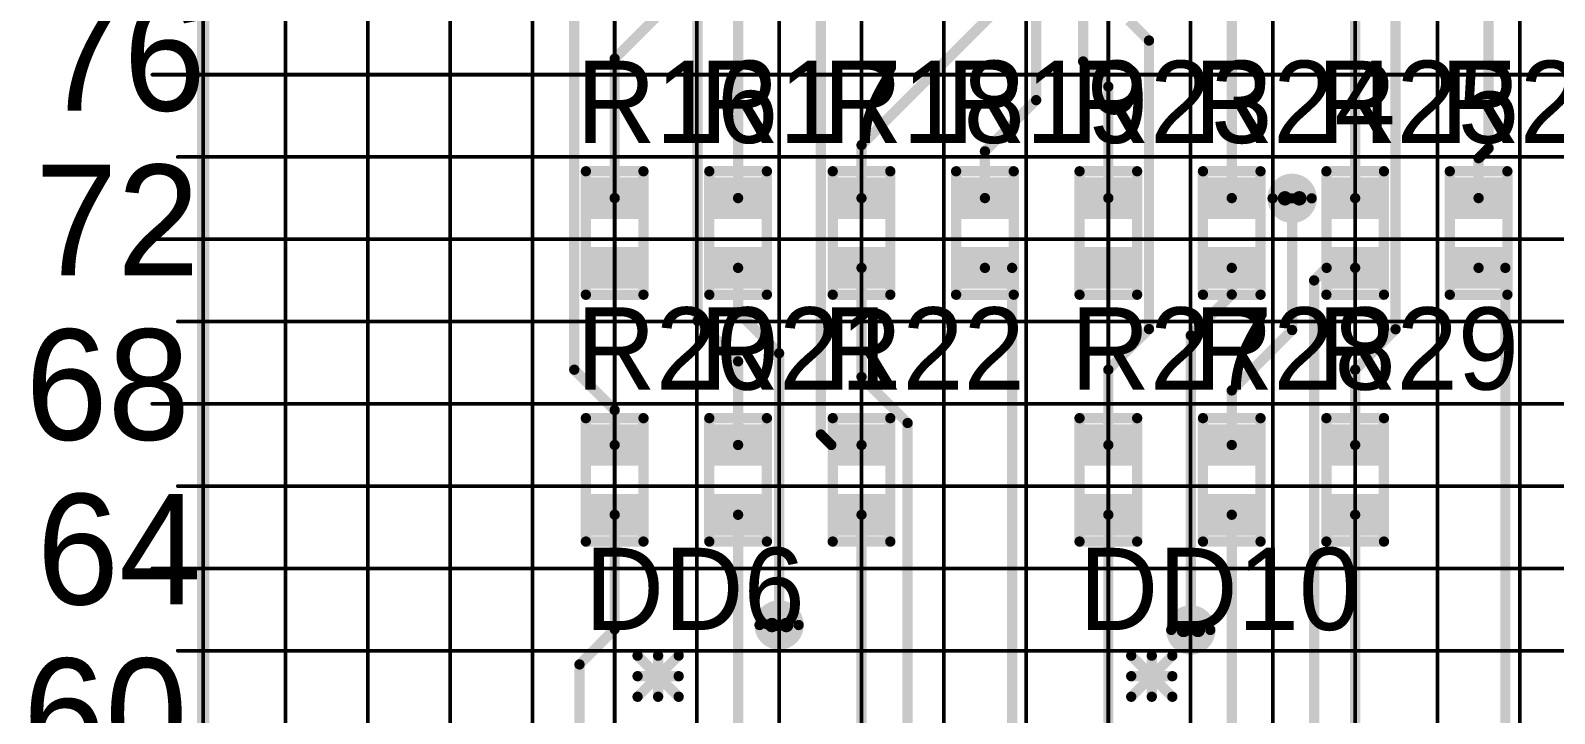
# Model space of a CAD drawing. Header units: millimetres. Extents: x 0 to 841, y 0 to 2540.
# Drawn here: x 64.6 to 138.7, y 2371.9 to 2405.1 of the extents above; entities that cross this region are included whole.
import ezdxf

# ---------------------------------------------------------------- set-up
doc = ezdxf.new("R2010")
doc.units = ezdxf.units.MM
for name, color, linetype in [('Mechanical11', 56, 'Continuous'), ('Mechanical12', 56, 'Continuous'), ('Mechanical7', 56, 'Continuous'), ('Mechanical9', 56, 'Continuous')]:
    doc.layers.add(name, color=color, linetype=linetype)

# ---------------------------------------------------------------- blocks, each defined once
blk = doc.blocks.new('BOASVIEW______T___O_______2_1_33_1_B_1')
at = {"layer": 'Mechanical12'}
for points in [[(21.194, 144.99), (21.194, 147.01), (18.806, 147.01), (18.806, 144.99)], [(27.194, 144.99), (27.194, 147.01), (24.806, 147.01), (24.806, 144.99)], [(33.194, 144.99), (33.194, 147.01), (30.806, 147.01), (30.806, 144.99)], [(39.194, 144.99), (39.194, 147.01), (36.806, 147.01), (36.806, 144.99)], [(45.194, 144.99), (45.194, 147.01), (42.806, 147.01), (42.806, 144.99)], [(51.194, 144.99), (51.194, 147.01), (48.806, 147.01), (48.806, 144.99)], [(57.194, 144.99), (57.194, 147.01), (54.806, 147.01), (54.806, 144.99)], [(63.194, 144.99), (63.194, 147.01), (60.806, 147.01), (60.806, 144.99)], [(21.194, 141.597), (21.194, 143.618), (18.806, 143.618), (18.806, 141.597)], [(27.194, 141.597), (27.194, 143.618), (24.806, 143.618), (24.806, 141.597)], [(33.194, 141.597), (33.194, 143.618), (30.806, 143.618), (30.806, 141.597)], [(39.194, 141.597), (39.194, 143.618), (36.806, 143.618), (36.806, 141.597)], [(45.194, 141.597), (45.194, 143.618), (42.806, 143.618), (42.806, 141.597)], [(51.194, 141.597), (51.194, 143.618), (48.806, 143.618), (48.806, 141.597)], [(57.194, 141.597), (57.194, 143.618), (54.806, 143.618), (54.806, 141.597)], [(63.194, 141.597), (63.194, 143.618), (60.806, 143.618), (60.806, 141.597)], [(21.194, 132.99), (21.194, 135.01), (18.806, 135.01), (18.806, 132.99)], [(27.194, 132.99), (27.194, 135.01), (24.806, 135.01), (24.806, 132.99)], [(33.194, 132.99), (33.194, 135.01), (30.806, 135.01), (30.806, 132.99)], [(45.194, 132.99), (45.194, 135.01), (42.806, 135.01), (42.806, 132.99)], [(51.194, 132.99), (51.194, 135.01), (48.806, 135.01), (48.806, 132.99)], [(57.194, 132.99), (57.194, 135.01), (54.806, 135.01), (54.806, 132.99)], [(21.194, 129.597), (21.194, 131.618), (18.806, 131.618), (18.806, 129.597)], [(27.194, 129.597), (27.194, 131.618), (24.806, 131.618), (24.806, 129.597)], [(33.194, 129.597), (33.194, 131.618), (30.806, 131.618), (30.806, 129.597)], [(45.194, 129.597), (45.194, 131.618), (42.806, 131.618), (42.806, 129.597)], [(51.194, 129.597), (51.194, 131.618), (48.806, 131.618), (48.806, 129.597)], [(57.194, 129.597), (57.194, 131.618), (54.806, 131.618), (54.806, 129.597)]]:
    blk.add_hatch(color=56, dxfattribs=at).paths.add_polyline_path(points)
for points, const_width in [([(0, 210), (0, 0)], 0.6), ([(0, 210), (0, 0)], 0.6), ([(0, 0), (0, 210)], 0.5), ([(18.6, 141.304), (18.6, 147.304)], 0.5), ([(18.6, 147.304), (21.4, 147.304)], 0.5), ([(21.4, 141.304), (21.4, 147.304)], 0.5), ([(24.6, 141.304), (24.6, 147.304)], 0.5), ([(24.6, 147.304), (27.4, 147.304)], 0.5), ([(27.4, 141.304), (27.4, 147.304)], 0.5), ([(30.6, 141.304), (30.6, 147.304)], 0.5), ([(30.6, 147.304), (33.4, 147.304)], 0.5), ([(33.4, 141.304), (33.4, 147.304)], 0.5), ([(36.6, 141.304), (36.6, 147.304)], 0.5), ([(36.6, 147.304), (39.4, 147.304)], 0.5), ([(39.4, 141.304), (39.4, 147.304)], 0.5), ([(42.6, 141.304), (42.6, 147.304)], 0.5), ([(42.6, 147.304), (45.4, 147.304)], 0.5), ([(45.4, 141.304), (45.4, 147.304)], 0.5), ([(48.6, 141.304), (48.6, 147.304)], 0.5), ([(48.6, 147.304), (51.4, 147.304)], 0.5), ([(51.4, 141.304), (51.4, 147.304)], 0.5), ([(54.6, 141.304), (54.6, 147.304)], 0.5), ([(54.6, 147.304), (57.4, 147.304)], 0.5), ([(57.4, 141.304), (57.4, 147.304)], 0.5), ([(60.6, 141.304), (60.6, 147.304)], 0.5), ([(60.6, 147.304), (63.4, 147.304)], 0.5), ([(63.4, 141.304), (63.4, 147.304)], 0.5), ([(18.6, 141.304), (21.4, 141.304)], 0.5), ([(24.6, 141.304), (27.4, 141.304)], 0.5), ([(30.6, 141.304), (33.4, 141.304)], 0.5), ([(36.6, 141.304), (39.4, 141.304)], 0.5), ([(42.6, 141.304), (45.4, 141.304)], 0.5), ([(48.6, 141.304), (51.4, 141.304)], 0.5), ([(54.6, 141.304), (57.4, 141.304)], 0.5), ([(60.6, 141.304), (63.4, 141.304)], 0.5), ([(18.6, 129.304), (18.6, 135.304)], 0.5), ([(18.6, 135.304), (21.4, 135.304)], 0.5), ([(21.4, 129.304), (21.4, 135.304)], 0.5), ([(24.6, 135.304), (27.4, 135.304)], 0.5), ([(24.6, 129.304), (24.6, 135.304)], 0.5), ([(27.4, 129.304), (27.4, 135.304)], 0.5), ([(30.6, 129.304), (30.6, 135.304)], 0.5), ([(30.6, 135.304), (33.4, 135.304)], 0.5), ([(33.4, 129.304), (33.4, 135.304)], 0.5), ([(42.6, 129.304), (42.6, 135.304)], 0.5), ([(42.6, 135.304), (45.4, 135.304)], 0.5), ([(45.4, 129.304), (45.4, 135.304)], 0.5), ([(48.6, 129.304), (48.6, 135.304)], 0.5), ([(48.6, 135.304), (51.4, 135.304)], 0.5), ([(51.4, 129.304), (51.4, 135.304)], 0.5), ([(54.6, 129.304), (54.6, 135.304)], 0.5), ([(54.6, 135.304), (57.4, 135.304)], 0.5), ([(57.4, 129.304), (57.4, 135.304)], 0.5), ([(18.6, 129.304), (21.4, 129.304)], 0.5), ([(24.6, 129.304), (27.4, 129.304)], 0.5), ([(30.6, 129.304), (33.4, 129.304)], 0.5), ([(42.6, 129.304), (45.4, 129.304)], 0.5), ([(48.6, 129.304), (51.4, 129.304)], 0.5), ([(54.6, 129.304), (57.4, 129.304)], 0.5), ([(21.112, 123.76), (23.112, 121.76)], 0.5), ([(21.112, 121.76), (23.112, 123.76)], 0.5), ([(22.112, 121.76), (22.112, 123.76)], 0.5), ([(45.112, 123.76), (47.112, 121.76)], 0.5), ([(45.112, 121.76), (47.112, 123.76)], 0.5), ([(46.112, 121.76), (46.112, 123.76)], 0.5), ([(21.112, 122.76), (23.112, 122.76)], 0.5), ([(45.112, 122.76), (47.112, 122.76)], 0.5)]:
    blk.add_lwpolyline(points, dxfattribs=dict(at, const_width=const_width))
at = {"layer": 'Mechanical12', "const_width": 0.25}
for points in [[(18.475, 147.304, 1), (18.725, 147.304, 1)], [(18.475, 147.304, 1), (18.725, 147.304, 1)], [(21.275, 147.304, 1), (21.525, 147.304, 1)], [(21.275, 147.304, 1), (21.525, 147.304, 1)], [(24.475, 147.304, 1), (24.725, 147.304, 1)], [(24.475, 147.304, 1), (24.725, 147.304, 1)], [(27.275, 147.304, 1), (27.525, 147.304, 1)], [(27.275, 147.304, 1), (27.525, 147.304, 1)], [(30.475, 147.304, 1), (30.725, 147.304, 1)], [(30.475, 147.304, 1), (30.725, 147.304, 1)], [(33.275, 147.304, 1), (33.525, 147.304, 1)], [(33.275, 147.304, 1), (33.525, 147.304, 1)], [(36.475, 147.304, 1), (36.725, 147.304, 1)], [(36.475, 147.304, 1), (36.725, 147.304, 1)], [(39.275, 147.304, 1), (39.525, 147.304, 1)], [(39.275, 147.304, 1), (39.525, 147.304, 1)], [(42.475, 147.304, 1), (42.725, 147.304, 1)], [(42.475, 147.304, 1), (42.725, 147.304, 1)], [(45.275, 147.304, 1), (45.525, 147.304, 1)], [(45.275, 147.304, 1), (45.525, 147.304, 1)], [(48.475, 147.304, 1), (48.725, 147.304, 1)], [(48.475, 147.304, 1), (48.725, 147.304, 1)], [(51.275, 147.304, 1), (51.525, 147.304, 1)], [(51.275, 147.304, 1), (51.525, 147.304, 1)], [(54.475, 147.304, 1), (54.725, 147.304, 1)], [(54.475, 147.304, 1), (54.725, 147.304, 1)], [(57.275, 147.304, 1), (57.525, 147.304, 1)], [(57.275, 147.304, 1), (57.525, 147.304, 1)], [(60.475, 147.304, 1), (60.725, 147.304, 1)], [(60.475, 147.304, 1), (60.725, 147.304, 1)], [(63.275, 147.304, 1), (63.525, 147.304, 1)], [(63.275, 147.304, 1), (63.525, 147.304, 1)], [(18.475, 141.304, 1), (18.725, 141.304, 1)], [(18.475, 141.304, 1), (18.725, 141.304, 1)], [(21.275, 141.304, 1), (21.525, 141.304, 1)], [(21.275, 141.304, 1), (21.525, 141.304, 1)], [(24.475, 141.304, 1), (24.725, 141.304, 1)], [(24.475, 141.304, 1), (24.725, 141.304, 1)], [(27.275, 141.304, 1), (27.525, 141.304, 1)], [(27.275, 141.304, 1), (27.525, 141.304, 1)], [(30.475, 141.304, 1), (30.725, 141.304, 1)], [(30.475, 141.304, 1), (30.725, 141.304, 1)], [(33.275, 141.304, 1), (33.525, 141.304, 1)], [(33.275, 141.304, 1), (33.525, 141.304, 1)], [(36.475, 141.304, 1), (36.725, 141.304, 1)], [(36.475, 141.304, 1), (36.725, 141.304, 1)], [(39.275, 141.304, 1), (39.525, 141.304, 1)], [(39.275, 141.304, 1), (39.525, 141.304, 1)], [(42.475, 141.304, 1), (42.725, 141.304, 1)], [(42.475, 141.304, 1), (42.725, 141.304, 1)], [(45.275, 141.304, 1), (45.525, 141.304, 1)], [(45.275, 141.304, 1), (45.525, 141.304, 1)], [(48.475, 141.304, 1), (48.725, 141.304, 1)], [(48.475, 141.304, 1), (48.725, 141.304, 1)], [(51.275, 141.304, 1), (51.525, 141.304, 1)], [(51.275, 141.304, 1), (51.525, 141.304, 1)], [(54.475, 141.304, 1), (54.725, 141.304, 1)], [(54.475, 141.304, 1), (54.725, 141.304, 1)], [(57.275, 141.304, 1), (57.525, 141.304, 1)], [(57.275, 141.304, 1), (57.525, 141.304, 1)], [(60.475, 141.304, 1), (60.725, 141.304, 1)], [(60.475, 141.304, 1), (60.725, 141.304, 1)], [(63.275, 141.304, 1), (63.525, 141.304, 1)], [(63.275, 141.304, 1), (63.525, 141.304, 1)], [(18.475, 135.304, 1), (18.725, 135.304, 1)], [(18.475, 135.304, 1), (18.725, 135.304, 1)], [(21.275, 135.304, 1), (21.525, 135.304, 1)], [(21.275, 135.304, 1), (21.525, 135.304, 1)], [(24.475, 135.304, 1), (24.725, 135.304, 1)], [(24.475, 135.304, 1), (24.725, 135.304, 1)], [(27.275, 135.304, 1), (27.525, 135.304, 1)], [(27.275, 135.304, 1), (27.525, 135.304, 1)], [(30.475, 135.304, 1), (30.725, 135.304, 1)], [(30.475, 135.304, 1), (30.725, 135.304, 1)], [(33.275, 135.304, 1), (33.525, 135.304, 1)], [(33.275, 135.304, 1), (33.525, 135.304, 1)], [(42.475, 135.304, 1), (42.725, 135.304, 1)], [(42.475, 135.304, 1), (42.725, 135.304, 1)], [(45.275, 135.304, 1), (45.525, 135.304, 1)], [(45.275, 135.304, 1), (45.525, 135.304, 1)], [(48.475, 135.304, 1), (48.725, 135.304, 1)], [(48.475, 135.304, 1), (48.725, 135.304, 1)], [(51.275, 135.304, 1), (51.525, 135.304, 1)], [(51.275, 135.304, 1), (51.525, 135.304, 1)], [(54.475, 135.304, 1), (54.725, 135.304, 1)], [(54.475, 135.304, 1), (54.725, 135.304, 1)], [(57.275, 135.304, 1), (57.525, 135.304, 1)], [(57.275, 135.304, 1), (57.525, 135.304, 1)], [(18.475, 129.304, 1), (18.725, 129.304, 1)], [(18.475, 129.304, 1), (18.725, 129.304, 1)], [(21.275, 129.304, 1), (21.525, 129.304, 1)], [(21.275, 129.304, 1), (21.525, 129.304, 1)], [(24.475, 129.304, 1), (24.725, 129.304, 1)], [(24.475, 129.304, 1), (24.725, 129.304, 1)], [(27.275, 129.304, 1), (27.525, 129.304, 1)], [(27.275, 129.304, 1), (27.525, 129.304, 1)], [(30.475, 129.304, 1), (30.725, 129.304, 1)], [(30.475, 129.304, 1), (30.725, 129.304, 1)], [(33.275, 129.304, 1), (33.525, 129.304, 1)], [(33.275, 129.304, 1), (33.525, 129.304, 1)], [(42.475, 129.304, 1), (42.725, 129.304, 1)], [(42.475, 129.304, 1), (42.725, 129.304, 1)], [(45.275, 129.304, 1), (45.525, 129.304, 1)], [(45.275, 129.304, 1), (45.525, 129.304, 1)], [(48.475, 129.304, 1), (48.725, 129.304, 1)], [(48.475, 129.304, 1), (48.725, 129.304, 1)], [(51.275, 129.304, 1), (51.525, 129.304, 1)], [(51.275, 129.304, 1), (51.525, 129.304, 1)], [(54.475, 129.304, 1), (54.725, 129.304, 1)], [(54.475, 129.304, 1), (54.725, 129.304, 1)], [(57.275, 129.304, 1), (57.525, 129.304, 1)], [(57.275, 129.304, 1), (57.525, 129.304, 1)], [(20.987, 123.76, 1), (21.237, 123.76, 1)], [(21.987, 123.76, 1), (22.237, 123.76, 1)], [(22.987, 123.76, 1), (23.237, 123.76, 1)], [(44.987, 123.76, 1), (45.237, 123.76, 1)], [(45.987, 123.76, 1), (46.237, 123.76, 1)], [(46.987, 123.76, 1), (47.237, 123.76, 1)], [(20.987, 122.76, 1), (21.237, 122.76, 1)], [(22.987, 122.76, 1), (23.237, 122.76, 1)], [(44.987, 122.76, 1), (45.237, 122.76, 1)], [(46.987, 122.76, 1), (47.237, 122.76, 1)], [(20.987, 121.76, 1), (21.237, 121.76, 1)], [(21.987, 121.76, 1), (22.237, 121.76, 1)], [(22.987, 121.76, 1), (23.237, 121.76, 1)], [(44.987, 121.76, 1), (45.237, 121.76, 1)], [(45.987, 121.76, 1), (46.237, 121.76, 1)], [(46.987, 121.76, 1), (47.237, 121.76, 1)]]:
    blk.add_lwpolyline(points, format="xyb", close=True, dxfattribs=at)
at = {"layer": 'Mechanical7'}
for s, p in [('R16', (18.135, 148.679)), ('R17', (24.127, 148.679)), ('R18', (30.123, 148.679)), ('R19', (36.118, 148.679)), ('R23', (42.161, 148.677)), ('R24', (48.155, 148.677)), ('R25', (54.15, 148.677)), ('R26', (60.145, 148.677)), ('R20', (18.132, 136.69)), ('R21', (24.127, 136.69)), ('R22', (30.123, 136.69)), ('R27', (42.16, 136.688)), ('R28', (48.157, 136.688)), ('R29', (54.151, 136.688)), ('DD6', (18.54, 125.006)), ('DD10', (42.566, 125.004))]:
    blk.add_text(s, height=4, dxfattribs=at).set_placement(p)
blk = doc.blocks.new('BOASVIEW______T___L_____2_1_1_1_B_4')
at = {"layer": 'Mechanical12'}
for points in [[(21.194, 144.99), (21.194, 147.01), (18.806, 147.01), (18.806, 144.99)], [(27.194, 144.99), (27.194, 147.01), (24.806, 147.01), (24.806, 144.99)], [(33.194, 144.99), (33.194, 147.01), (30.806, 147.01), (30.806, 144.99)], [(39.194, 144.99), (39.194, 147.01), (36.806, 147.01), (36.806, 144.99)], [(45.194, 144.99), (45.194, 147.01), (42.806, 147.01), (42.806, 144.99)], [(51.194, 144.99), (51.194, 147.01), (48.806, 147.01), (48.806, 144.99)], [(57.194, 144.99), (57.194, 147.01), (54.806, 147.01), (54.806, 144.99)], [(63.194, 144.99), (63.194, 147.01), (60.806, 147.01), (60.806, 144.99)], [(21.194, 141.597), (21.194, 143.618), (18.806, 143.618), (18.806, 141.597)], [(27.194, 141.597), (27.194, 143.618), (24.806, 143.618), (24.806, 141.597)], [(33.194, 141.597), (33.194, 143.618), (30.806, 143.618), (30.806, 141.597)], [(39.194, 141.597), (39.194, 143.618), (36.806, 143.618), (36.806, 141.597)], [(45.194, 141.597), (45.194, 143.618), (42.806, 143.618), (42.806, 141.597)], [(51.194, 141.597), (51.194, 143.618), (48.806, 143.618), (48.806, 141.597)], [(57.194, 141.597), (57.194, 143.618), (54.806, 143.618), (54.806, 141.597)], [(63.194, 141.597), (63.194, 143.618), (60.806, 143.618), (60.806, 141.597)], [(21.194, 132.99), (21.194, 135.01), (18.806, 135.01), (18.806, 132.99)], [(27.194, 132.99), (27.194, 135.01), (24.806, 135.01), (24.806, 132.99)], [(33.194, 132.99), (33.194, 135.01), (30.806, 135.01), (30.806, 132.99)], [(45.194, 132.99), (45.194, 135.01), (42.806, 135.01), (42.806, 132.99)], [(51.194, 132.99), (51.194, 135.01), (48.806, 135.01), (48.806, 132.99)], [(57.194, 132.99), (57.194, 135.01), (54.806, 135.01), (54.806, 132.99)], [(21.194, 129.597), (21.194, 131.618), (18.806, 131.618), (18.806, 129.597)], [(27.194, 129.597), (27.194, 131.618), (24.806, 131.618), (24.806, 129.597)], [(33.194, 129.597), (33.194, 131.618), (30.806, 131.618), (30.806, 129.597)], [(45.194, 129.597), (45.194, 131.618), (42.806, 131.618), (42.806, 129.597)], [(51.194, 129.597), (51.194, 131.618), (48.806, 131.618), (48.806, 129.597)], [(57.194, 129.597), (57.194, 131.618), (54.806, 131.618), (54.806, 129.597)]]:
    blk.add_hatch(color=56, dxfattribs=at).paths.add_polyline_path(points)
at = {"layer": 'Mechanical11'}
for points, const_width in [([(53.286, 145.989, 1), (52.586, 145.989, 1)], 0.7), ([(52.411, 145.989, 1), (52.761, 145.989, 1)], 0.35), ([(53.111, 145.989, 1), (53.461, 145.989, 1)], 0.35), ([(28.343, 125.247, 1), (27.643, 125.247, 1)], 0.7), ([(27.468, 125.247, 1), (27.818, 125.247, 1)], 0.35), ([(28.168, 125.247, 1), (28.518, 125.247, 1)], 0.35), ([(48.358, 125.008, 1), (47.658, 125.008, 1)], 0.7), ([(47.483, 125.008, 1), (47.833, 125.008, 1)], 0.35), ([(48.183, 125.008, 1), (48.533, 125.008, 1)], 0.35)]:
    blk.add_lwpolyline(points, format="xyb", close=True, dxfattribs=dict(at, const_width=const_width))
at = {"layer": 'Mechanical12'}
for points, const_width in [([(0, 210), (0, 0)], 0.6), ([(0, 210), (0, 0)], 0.6), ([(40.49, 150.764), (40.49, 182.362)], 0.5), ([(56, 146), (56, 179.08)], 0.5), ([(50, 146), (50, 173.918)], 0.5), ([(42.776, 152.644), (42.776, 172.303)], 0.5), ([(62.486, 148.427), (62.486, 171.135)], 0.5), ([(57.965, 139.623), (57.965, 167.565)], 0.5), ([(30.025, 134.508), (30.025, 164.625)], 0.5), ([(24.031, 140.033), (24.031, 161.332)], 0.5), ([(26, 146), (26, 160.324)], 0.5), ([(18.036, 137.658), (18.036, 158.116)], 0.5), ([(20, 152.778), (22.812, 155.59)], 0.5), ([(32, 148.58), (38.509, 155.088)], 0.5), ([(45, 154.636), (45.976, 153.66)], 0.5), ([(45.976, 139.634), (45.976, 153.66)], 0.5), ([(20, 146), (20, 152.778)], 0.5), ([(42.776, 152.644), (44, 151.42)], 0.5), ([(44, 146), (44, 151.42)], 0.5), ([(38, 148.274), (40.49, 150.764)], 0.5), ([(32, 146), (32, 148.58)], 0.5), ([(38, 146), (38, 148.274)], 0.5), ([(62, 147.941), (62.486, 148.427)], 0.5), ([(62, 146), (62, 147.941)], 0.5), ([(52.936, 139.588), (52.936, 145.989)], 0.5), ([(26, 140.452), (26, 142.608)], 0.5), ([(32, 137.308), (32, 142.608)], 0.5), ([(38, 142.608), (39.322, 142.608)], 0.5), ([(39.322, 107.922), (39.322, 142.608)], 0.5), ([(50, 141.315), (50, 142.608)], 0.5), ([(54.003, 141.998), (54.612, 142.608)], 0.5), ([(54.612, 142.608), (56, 142.608)], 0.5), ([(62, 142.608), (63.299, 142.608)], 0.5), ([(63.299, 107.899), (63.299, 142.608)], 0.5), ([(48.008, 139.324), (50, 141.315)], 0.5), ([(54.003, 118.157), (54.003, 141.998)], 0.5), ([(24.031, 140.033), (26, 138.064)], 0.5), ([(26, 140.452), (27.993, 138.458)], 0.5), ([(44, 137.658), (45.976, 139.634)], 0.5), ([(48.008, 125.008), (48.008, 139.324)], 0.5), ([(50, 136.652), (52.936, 139.588)], 0.5), ([(56, 137.658), (57.965, 139.623)], 0.5), ([(27.993, 125.247), (27.993, 138.458)], 0.5), ([(18.036, 137.658), (20, 135.694)], 0.5), ([(26, 134), (26, 138.064)], 0.5), ([(44, 134), (44, 137.658)], 0.5), ([(56, 134), (56, 137.658)], 0.5), ([(32, 137.308), (34.242, 135.067)], 0.5), ([(50, 134), (50, 136.652)], 0.5), ([(20, 134), (20, 135.694)], 0.5), ([(34.242, 113.918), (34.242, 135.067)], 0.5), ([(30.025, 134.508), (30.533, 134)], 0.5), ([(30.533, 134), (32, 134)], 0.5), ([(20, 125.042), (20, 130.608)], 0.5), ([(26, 92.915), (26, 130.608)], 0.5), ([(32, 95.84), (32, 130.608)], 0.5), ([(44, 120.132), (44, 130.608)], 0.5), ([(50, 117.999), (50, 130.608)], 0.5), ([(56, 95.84), (56, 130.608)], 0.5), ([(18.29, 123.332), (20, 125.042)], 0.5), ([(18.29, 102.194), (18.29, 123.332)], 0.5)]:
    blk.add_lwpolyline(points, dxfattribs=dict(at, const_width=const_width))
for points, const_width in [([(45.851, 153.66, 1), (46.101, 153.66, 1)], 0.25), ([(45.851, 153.66, 1), (46.101, 153.66, 1)], 0.25), ([(19.875, 152.778, 1), (20.125, 152.778, 1)], 0.25), ([(19.875, 152.778, 1), (20.125, 152.778, 1)], 0.25), ([(42.651, 152.644, 1), (42.901, 152.644, 1)], 0.25), ([(42.651, 152.644, 1), (42.901, 152.644, 1)], 0.25), ([(43.875, 151.42, 1), (44.125, 151.42, 1)], 0.25), ([(43.875, 151.42, 1), (44.125, 151.42, 1)], 0.25), ([(40.365, 150.764, 1), (40.615, 150.764, 1)], 0.25), ([(40.365, 150.764, 1), (40.615, 150.764, 1)], 0.25), ([(31.875, 148.58, 1), (32.125, 148.58, 1)], 0.25), ([(31.875, 148.58, 1), (32.125, 148.58, 1)], 0.25), ([(37.875, 148.274, 1), (38.125, 148.274, 1)], 0.25), ([(37.875, 148.274, 1), (38.125, 148.274, 1)], 0.25), ([(61.875, 147.941, 1), (62.125, 147.941, 1)], 0.25), ([(61.875, 147.941, 1), (62.125, 147.941, 1)], 0.25), ([(62.361, 148.427, 1), (62.611, 148.427, 1)], 0.25), ([(62.361, 148.427, 1), (62.611, 148.427, 1)], 0.25), ([(53.886, 145.989, 1), (51.986, 145.989, 1)], 0.5), ([(19.875, 146, 1), (20.125, 146, 1)], 0.25), ([(25.875, 146, 1), (26.125, 146, 1)], 0.25), ([(31.875, 146, 1), (32.125, 146, 1)], 0.25), ([(37.875, 146, 1), (38.125, 146, 1)], 0.25), ([(43.875, 146, 1), (44.125, 146, 1)], 0.25), ([(49.875, 146, 1), (50.125, 146, 1)], 0.25), ([(51.861, 145.989, 1), (52.111, 145.989, 1)], 0.25), ([(52.811, 145.989, 1), (53.061, 145.989, 1)], 0.25), ([(53.761, 145.989, 1), (54.011, 145.989, 1)], 0.25), ([(55.875, 146, 1), (56.125, 146, 1)], 0.25), ([(61.875, 146, 1), (62.125, 146, 1)], 0.25), ([(25.875, 142.608, 1), (26.125, 142.608, 1)], 0.25), ([(31.875, 142.608, 1), (32.125, 142.608, 1)], 0.25), ([(37.875, 142.608, 1), (38.125, 142.608, 1)], 0.25), ([(39.197, 142.608, 1), (39.447, 142.608, 1)], 0.25), ([(39.197, 142.608, 1), (39.447, 142.608, 1)], 0.25), ([(49.875, 142.608, 1), (50.125, 142.608, 1)], 0.25), ([(54.487, 142.608, 1), (54.737, 142.608, 1)], 0.25), ([(54.487, 142.608, 1), (54.737, 142.608, 1)], 0.25), ([(55.875, 142.608, 1), (56.125, 142.608, 1)], 0.25), ([(61.875, 142.608, 1), (62.125, 142.608, 1)], 0.25), ([(63.174, 142.608, 1), (63.424, 142.608, 1)], 0.25), ([(63.174, 142.608, 1), (63.424, 142.608, 1)], 0.25), ([(49.875, 141.315, 1), (50.125, 141.315, 1)], 0.25), ([(49.875, 141.315, 1), (50.125, 141.315, 1)], 0.25), ([(53.878, 141.998, 1), (54.128, 141.998, 1)], 0.25), ([(53.878, 141.998, 1), (54.128, 141.998, 1)], 0.25), ([(23.906, 140.033, 1), (24.156, 140.033, 1)], 0.25), ([(23.906, 140.033, 1), (24.156, 140.033, 1)], 0.25), ([(25.875, 140.452, 1), (26.125, 140.452, 1)], 0.25), ([(25.875, 140.452, 1), (26.125, 140.452, 1)], 0.25), ([(45.851, 139.634, 1), (46.101, 139.634, 1)], 0.25), ([(45.851, 139.634, 1), (46.101, 139.634, 1)], 0.25), ([(47.883, 139.324, 1), (48.133, 139.324, 1)], 0.25), ([(47.883, 139.324, 1), (48.133, 139.324, 1)], 0.25), ([(52.811, 139.588, 1), (53.061, 139.588, 1)], 0.25), ([(52.811, 139.588, 1), (53.061, 139.588, 1)], 0.25), ([(57.84, 139.623, 1), (58.09, 139.623, 1)], 0.25), ([(57.84, 139.623, 1), (58.09, 139.623, 1)], 0.25), ([(27.868, 138.458, 1), (28.118, 138.458, 1)], 0.25), ([(27.868, 138.458, 1), (28.118, 138.458, 1)], 0.25), ([(17.911, 137.658, 1), (18.161, 137.658, 1)], 0.25), ([(17.911, 137.658, 1), (18.161, 137.658, 1)], 0.25), ([(25.875, 138.064, 1), (26.125, 138.064, 1)], 0.25), ([(25.875, 138.064, 1), (26.125, 138.064, 1)], 0.25), ([(43.875, 137.658, 1), (44.125, 137.658, 1)], 0.25), ([(43.875, 137.658, 1), (44.125, 137.658, 1)], 0.25), ([(55.875, 137.658, 1), (56.125, 137.658, 1)], 0.25), ([(55.875, 137.658, 1), (56.125, 137.658, 1)], 0.25), ([(31.875, 137.308, 1), (32.125, 137.308, 1)], 0.25), ([(31.875, 137.308, 1), (32.125, 137.308, 1)], 0.25), ([(49.875, 136.652, 1), (50.125, 136.652, 1)], 0.25), ([(49.875, 136.652, 1), (50.125, 136.652, 1)], 0.25), ([(19.875, 135.694, 1), (20.125, 135.694, 1)], 0.25), ([(19.875, 135.694, 1), (20.125, 135.694, 1)], 0.25), ([(34.117, 135.067, 1), (34.367, 135.067, 1)], 0.25), ([(34.117, 135.067, 1), (34.367, 135.067, 1)], 0.25), ([(19.875, 134, 1), (20.125, 134, 1)], 0.25), ([(25.875, 134, 1), (26.125, 134, 1)], 0.25), ([(29.9, 134.508, 1), (30.15, 134.508, 1)], 0.25), ([(29.9, 134.508, 1), (30.15, 134.508, 1)], 0.25), ([(30.408, 134, 1), (30.658, 134, 1)], 0.25), ([(30.408, 134, 1), (30.658, 134, 1)], 0.25), ([(31.875, 134, 1), (32.125, 134, 1)], 0.25), ([(43.875, 134, 1), (44.125, 134, 1)], 0.25), ([(49.875, 134, 1), (50.125, 134, 1)], 0.25), ([(55.875, 134, 1), (56.125, 134, 1)], 0.25), ([(19.875, 130.608, 1), (20.125, 130.608, 1)], 0.25), ([(25.875, 130.608, 1), (26.125, 130.608, 1)], 0.25), ([(31.875, 130.608, 1), (32.125, 130.608, 1)], 0.25), ([(43.875, 130.608, 1), (44.125, 130.608, 1)], 0.25), ([(49.875, 130.608, 1), (50.125, 130.608, 1)], 0.25), ([(55.875, 130.608, 1), (56.125, 130.608, 1)], 0.25), ([(28.943, 125.247, 1), (27.043, 125.247, 1)], 0.5), ([(48.958, 125.008, 1), (47.058, 125.008, 1)], 0.5), ([(19.875, 125.042, 1), (20.125, 125.042, 1)], 0.25), ([(19.875, 125.042, 1), (20.125, 125.042, 1)], 0.25), ([(26.918, 125.247, 1), (27.168, 125.247, 1)], 0.25), ([(27.868, 125.247, 1), (28.118, 125.247, 1)], 0.25), ([(28.818, 125.247, 1), (29.068, 125.247, 1)], 0.25), ([(46.933, 125.008, 1), (47.183, 125.008, 1)], 0.25), ([(47.883, 125.008, 1), (48.133, 125.008, 1)], 0.25), ([(48.833, 125.008, 1), (49.083, 125.008, 1)], 0.25), ([(18.165, 123.332, 1), (18.415, 123.332, 1)], 0.25), ([(18.165, 123.332, 1), (18.415, 123.332, 1)], 0.25)]:
    blk.add_lwpolyline(points, format="xyb", close=True, dxfattribs=dict(at, const_width=const_width))
at = {"layer": 'Mechanical9', "const_width": 0.18}
for points in [[(0, 0), (0, 210)], [(4, 0), (4, 210)], [(8, 0), (8, 210)], [(12, 0), (12, 210)], [(16, 0), (16, 210)], [(20, 0), (20, 210)], [(24, 0), (24, 210)], [(28, 0), (28, 210)], [(32, 0), (32, 210)], [(36, 0), (36, 210)], [(40, 0), (40, 210)], [(44, 0), (44, 210)], [(48, 0), (48, 210)], [(52, 0), (52, 210)], [(56, 0), (56, 210)], [(60, 0), (60, 210)], [(64, 0), (64, 210)], [(-2.48, 152), (0, 152)], [(-1.24, 152), (0, 152)], [(0, 152), (320, 152)], [(-1.24, 148), (0, 148)], [(0, 148), (320, 148)], [(-2.48, 144), (0, 144)], [(-1.24, 144), (0, 144)], [(0, 144), (320, 144)], [(-1.24, 140), (0, 140)], [(0, 140), (320, 140)], [(-2.48, 136), (0, 136)], [(-1.24, 136), (0, 136)], [(0, 136), (320, 136)], [(-1.24, 132), (0, 132)], [(0, 132), (320, 132)], [(-2.48, 128), (0, 128)], [(-1.24, 128), (0, 128)], [(0, 128), (320, 128)], [(-1.24, 124), (0, 124)], [(0, 124), (320, 124)]]:
    blk.add_lwpolyline(points, dxfattribs=at)
at = {"layer": 'Mechanical9', "const_width": 0.09}
for points in [[(-2.525, 152, 1), (-2.435, 152, 1)], [(-1.285, 152, 1), (-1.195, 152, 1)], [(-0.045, 152, 1), (0.045, 152, 1)], [(-0.045, 152, 1), (0.045, 152, 1)], [(-0.045, 152, 1), (0.045, 152, 1)], [(-1.285, 148, 1), (-1.195, 148, 1)], [(-0.045, 148, 1), (0.045, 148, 1)], [(-0.045, 148, 1), (0.045, 148, 1)], [(-2.525, 144, 1), (-2.435, 144, 1)], [(-1.285, 144, 1), (-1.195, 144, 1)], [(-0.045, 144, 1), (0.045, 144, 1)], [(-0.045, 144, 1), (0.045, 144, 1)], [(-0.045, 144, 1), (0.045, 144, 1)], [(-1.285, 140, 1), (-1.195, 140, 1)], [(-0.045, 140, 1), (0.045, 140, 1)], [(-0.045, 140, 1), (0.045, 140, 1)], [(-2.525, 136, 1), (-2.435, 136, 1)], [(-1.285, 136, 1), (-1.195, 136, 1)], [(-0.045, 136, 1), (0.045, 136, 1)], [(-0.045, 136, 1), (0.045, 136, 1)], [(-0.045, 136, 1), (0.045, 136, 1)], [(-1.285, 132, 1), (-1.195, 132, 1)], [(-0.045, 132, 1), (0.045, 132, 1)], [(-0.045, 132, 1), (0.045, 132, 1)], [(-2.525, 128, 1), (-2.435, 128, 1)], [(-1.285, 128, 1), (-1.195, 128, 1)], [(-0.045, 128, 1), (0.045, 128, 1)], [(-0.045, 128, 1), (0.045, 128, 1)], [(-0.045, 128, 1), (0.045, 128, 1)], [(-1.285, 124, 1), (-1.195, 124, 1)], [(-0.045, 124, 1), (0.045, 124, 1)], [(-0.045, 124, 1), (0.045, 124, 1)]]:
    blk.add_lwpolyline(points, format="xyb", close=True, dxfattribs=at)
at = {"layer": 'Mechanical7'}
for s, p in [('76', (-7.876, 150.248)), ('72', (-8.18, 142.248)), ('68', (-8.647, 134.248)), ('64', (-8.095, 126.248)), ('60', (-8.767, 118.248))]:
    blk.add_text(s, height=5.3763, dxfattribs=at).set_placement(p)

msp = doc.modelspace()

# ---------------------------------------------------------------- block references
for name in ['BOASVIEW______T___L_____2_1_1_1_B_4', 'BOASVIEW______T___O_______2_1_33_1_B_1']:
    msp.add_blockref(name, (73, 2251))

doc.saveas('drawing.dxf')
